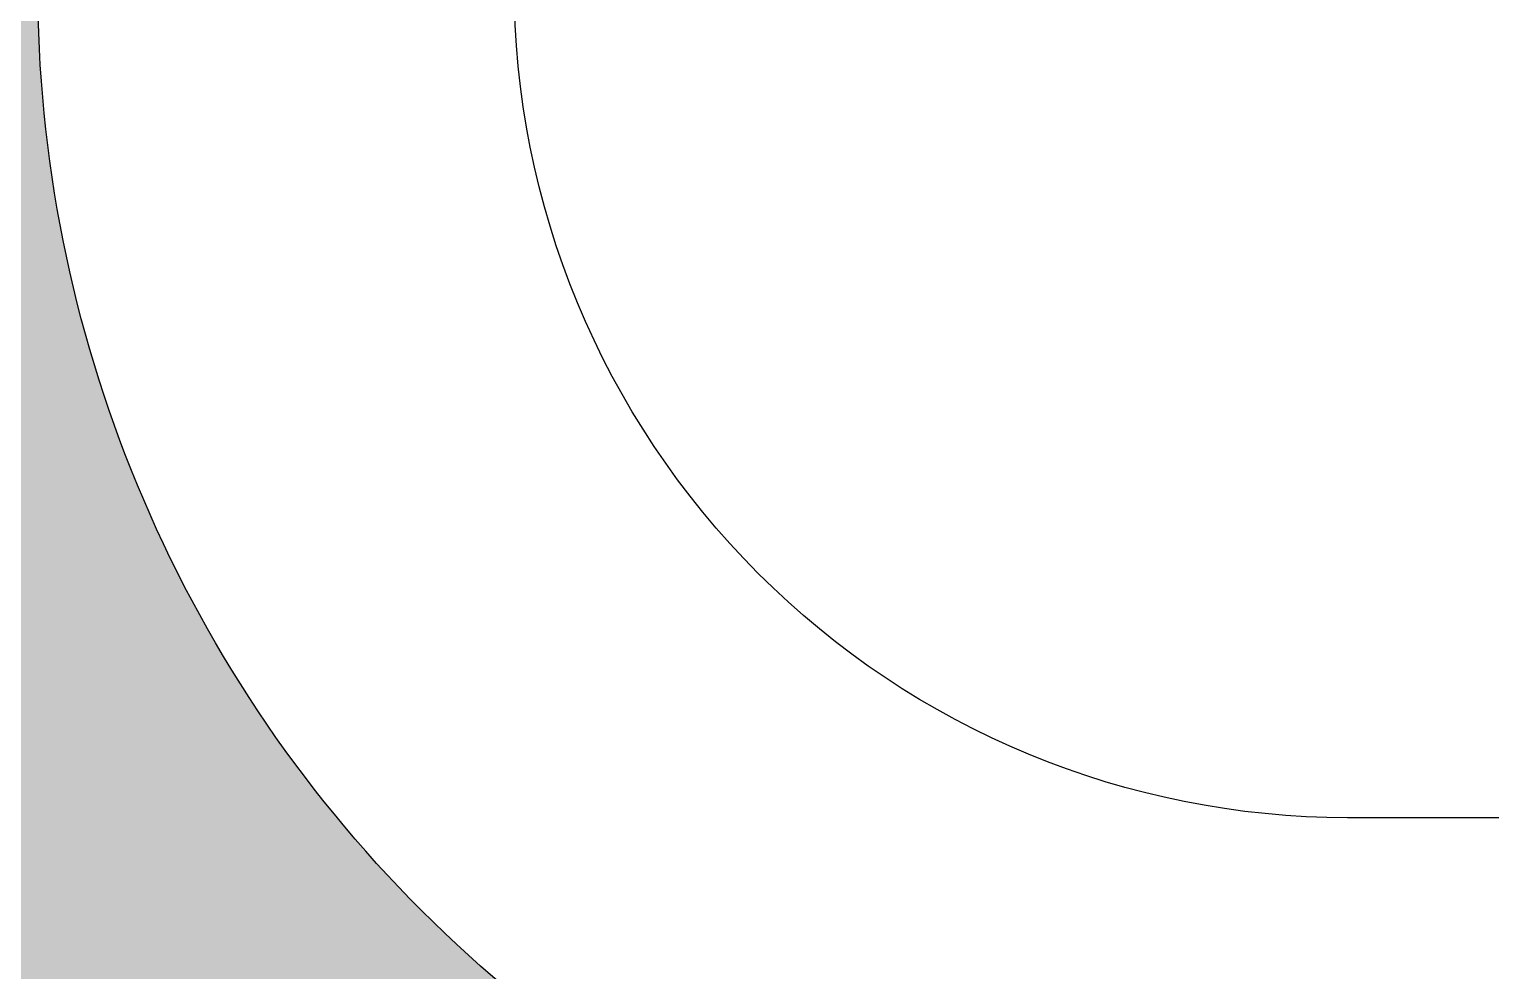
# Model space of a CAD drawing. Header units: millimetres. Extents: x 0 to 420, y 0 to 297.
# Drawn here: x 67.66 to 73.8, y 183.81 to 187.76 of the extents above; entities that cross this region are included whole.
import ezdxf

# ---------------------------------------------------------------- set-up
doc = ezdxf.new("R2010")
doc.units = ezdxf.units.MM
doc.header["$MEASUREMENT"] = 0
doc.layers.add('BLUE', color=7, linetype='Continuous', true_color=0x165788)

msp = doc.modelspace()

# ---------------------------------------------------------------- hatches: boundary and pattern name
at = {"layer": 'BLUE'}
h = msp.add_hatch(color=256, dxfattribs=at)
edge = h.paths.add_edge_path(flags=16)
edge.add_line((67.6941, 187.9481), (67.6941, 262.9481))
edge.add_arc((73.1941, 262.9481), 5.5, 90, 180, ccw=False)
edge.add_line((73.1941, 268.4481), (108.1941, 268.4481))
edge.add_arc((108.1941, 262.9481), 5.5, 0, 90, ccw=False)
edge.add_line((113.6941, 262.9481), (113.6941, 187.9481))
edge.add_arc((108.1941, 187.9481), 5.5, -90, 0, ccw=False)
edge.add_line((108.1941, 182.4481), (73.1941, 182.4481))
edge.add_arc((73.1941, 187.9481), 5.5, 180, 270, ccw=False)
edge = h.paths.add_edge_path()
edge.add_line((65.6941, 187.9481), (65.6941, 262.9481))
edge.add_arc((73.1941, 262.9481), 7.5, 90, 180, ccw=False)
edge.add_line((73.1941, 270.4481), (108.1941, 270.4481))
edge.add_arc((108.1941, 262.9481), 7.5, 0, 90, ccw=False)
edge.add_line((115.6941, 262.9481), (115.6941, 187.9481))
edge.add_arc((108.1941, 187.9481), 7.5, -90, 0, ccw=False)
edge.add_line((108.1941, 180.4481), (73.1941, 180.4481))
edge.add_arc((73.1941, 187.9481), 7.5, 180, 270, ccw=False)

# ---------------------------------------------------------------- linework, layer by layer
for points in [[(65.6941, 187.9481), (65.6941, 262.9481, -0.414214), (73.1941, 270.4481), (108.1941, 270.4481, -0.414214), (115.6941, 262.9481), (115.6941, 187.9481, -0.414214), (108.1941, 180.4481), (73.1941, 180.4481, -0.414214)], [(67.6941, 187.9481), (67.6941, 262.9481, -0.414214), (73.1941, 268.4481), (108.1941, 268.4481, -0.414214), (113.6941, 262.9481), (113.6941, 187.9481, -0.414214), (108.1941, 182.4481), (73.1941, 182.4481, -0.414214)], [(69.6941, 187.9481), (69.6941, 262.9481, -0.414214), (73.1941, 266.4481), (108.1941, 266.4481, -0.414214), (111.6941, 262.9481), (111.6941, 187.9481, -0.414214), (108.1941, 184.4481), (73.1941, 184.4481, -0.414214)]]:
    msp.add_lwpolyline(points, format="xyb", close=True, dxfattribs=at)

doc.saveas('drawing.dxf')
